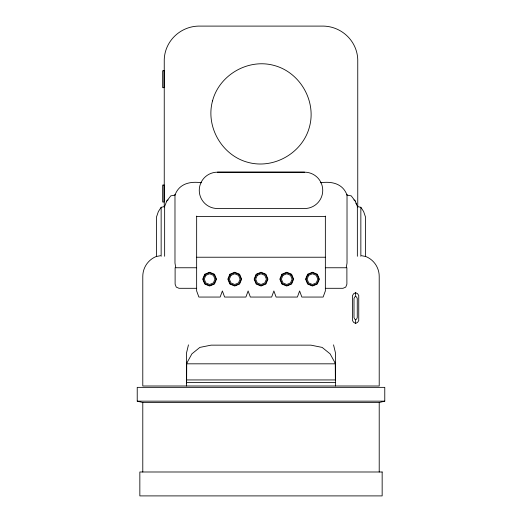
<?xml version="1.0" encoding="UTF-8"?>
<svg xmlns="http://www.w3.org/2000/svg" width="522" height="522" viewBox="0 0 522 522"><rect width="100%" height="100%" fill="white"/><g stroke="black" fill="none" stroke-linecap="round" stroke-linejoin="round"><path stroke-width="0.78" d="M186.595 385.999L186.595 352.631L188.462 344.859M186.628 380.46L186.732 362.209M346.262 267.682L347.019 263.049L347.019 195.084C342.797 183.483 331.738 181.147 320.469 182.752M164.534 206.673L166.844 200.82L168.071 199.939M175.738 267.682L174.981 263.049L174.981 195.084C179.203 183.483 190.262 181.147 201.531 182.752M186.595 363.501L191.894 353.857L199.848 347.411L211.084 345.146L310.916 345.146L322.152 347.411L330.106 353.857L335.405 363.501M164.645 256.282L164.645 206.575L161.148 207.299L158.375 211.54L156.437 217.178L156.437 256.269M166.818 201.061L170.766 195.861L174.981 195.084M174.231 195.567L175.399 194.438M355.632 292.712L355.632 296.418L354.608 297.109L354.001 298.551L354.001 317.559L354.608 319.001L355.632 319.692L355.632 323.399L353.675 322.4L352.513 320.586L352.513 295.517L353.675 293.71L355.632 292.712L357.583 293.71L358.751 295.517L358.751 320.586L357.583 322.4L355.632 323.399M355.632 319.692L356.656 319.001L357.263 317.559L357.263 298.551L356.656 297.109L355.632 296.418M379.213 402.508L384.773 401.157L384.773 387.357L137.227 387.357L137.227 401.157L142.787 402.508L379.213 402.508L379.213 472.012M160.515 255.682L156.032 256.576A21.461 21.461 0 0 0 142.787 276.399L142.787 385.999L379.213 385.999L379.213 276.399A21.461 21.461 0 0 0 365.968 256.576L361.485 255.682M217.433 172.182L304.567 172.182A18.172 18.172 0 0 1 322.74 190.367A18.172 18.172 0 0 1 304.567 208.539L217.433 208.519A18.172 18.172 0 0 1 199.26 190.347A18.172 18.172 0 0 1 217.433 172.182L304.567 172.195M196.644 216.421L325.356 216.421M196.644 257.229L325.356 257.229M196.637 267.76L175.111 267.76L175.111 284.196L176.253 287.1L179 288.301L196.637 288.301M325.363 267.76L346.889 267.76L346.889 284.196L345.747 287.1L343 288.301L325.363 288.301M186.732 363.821L335.268 363.821L335.372 380.46M335.405 379.938L186.595 379.938L186.595 383.729M186.595 382.45L335.405 382.45M137.227 401.157L384.773 401.157M347.019 195.084L351.234 195.861L355.182 201.061M365.563 256.269L365.563 217.178L363.625 211.54L360.852 207.299L357.355 206.575L357.355 256.282M353.929 199.939L355.156 200.82L357.466 206.673M346.601 194.438L347.769 195.567M355.997 203.13L356.539 204.513M333.538 344.859L335.405 352.631L335.405 385.999M360.852 207.299L360.852 256.282M357.753 206.947L357.753 59.704C357.211 41.271 341.969 26.622 323.666 26.1L198.334 26.1C180.031 26.622 164.789 41.271 164.247 59.704L164.247 206.947M335.268 362.209L335.268 363.821M325.356 216.075L325.356 290.956L323.125 297.057L301.853 297.057L299.615 290.956L297.383 297.057L276.105 297.057L273.874 290.956L271.642 297.057L250.358 297.057L248.126 290.956L245.895 297.057L224.617 297.057L222.385 290.956L220.147 297.057L198.875 297.057L196.644 290.956L196.663 216.075M161.148 207.299L161.148 256.282M142.787 402.508L142.787 472.012M212.526 100.903C205.414 126.8 222.026 155.576 248.015 162.362C273.913 169.474 302.682 152.868 309.474 126.879C316.586 100.981 299.974 72.212 273.985 65.42C248.087 58.307 219.318 74.92 212.526 100.903M204.735 274.265L202.712 279.139L204.735 284.007L209.603 286.03L214.477 284.007L216.493 279.139L214.477 274.265L209.603 272.249L204.735 274.265M205.042 274.572L203.149 279.139L205.042 283.707L209.603 285.599L214.17 283.707L216.062 279.139L214.17 274.572L209.603 272.68L205.042 274.572M205.818 275.348L204.246 279.139L205.818 282.924L209.603 284.497L213.394 282.924L214.96 279.139L213.394 275.348L209.603 273.782L205.818 275.348M229.856 274.265L227.84 279.139L229.856 284.007L234.73 286.03L239.598 284.007L241.621 279.139L239.598 274.265L234.73 272.249L229.856 274.265M230.163 274.572L228.271 279.139L230.163 283.707L234.73 285.599L239.291 283.707L241.184 279.139L239.291 274.572L234.73 272.68L230.163 274.572M230.939 275.348L229.373 279.139L230.939 282.924L234.73 284.497L238.515 282.924L240.087 279.139L238.515 275.348L234.73 273.782L230.939 275.348M256.171 274.265L254.155 279.139L256.171 284.007L261.046 286.03L265.92 284.007L267.936 279.139L265.92 274.265L261.046 272.249L256.171 274.265M256.478 274.572L254.586 279.139L256.478 283.707L261.046 285.599L265.613 283.707L267.505 279.139L265.613 274.572L261.046 272.68L256.478 274.572M257.255 275.348L255.689 279.139L257.255 282.924L261.046 284.497L264.83 282.924L266.403 279.139L264.83 275.348L261.046 273.782L257.255 275.348M281.867 274.265L279.844 279.139L281.867 284.007L286.735 286.03L291.609 284.007L293.625 279.139L291.609 274.265L286.735 272.249L281.867 274.265M282.167 274.572L280.275 279.139L282.167 283.707L286.735 285.599L291.302 283.707L293.194 279.139L291.302 274.572L286.735 272.68L282.167 274.572M282.95 275.348L281.378 279.139L282.95 282.924L286.735 284.497L290.526 282.924L292.092 279.139L290.526 275.348L286.735 273.782L282.95 275.348M307.602 274.265L305.585 279.139L307.602 284.007L312.476 286.03L317.35 284.007L319.366 279.139L317.35 274.265L312.476 272.249L307.602 274.265M307.908 274.572L306.016 279.139L307.908 283.707L312.476 285.599L317.043 283.707L318.935 279.139L317.043 274.572L312.476 272.68L307.908 274.572M308.685 275.348L307.119 279.139L308.685 282.924L312.476 284.497L316.26 282.924L317.833 279.139L316.26 275.348L312.476 273.782L308.685 275.348M164.032 70.731L162.662 70.731L162.662 87.689L164.032 87.689L164.032 70.731M164.032 185.056L162.662 185.056L162.662 202.014L164.032 202.014L164.032 185.056M382.156 471.992L139.844 471.992L139.844 495.9L382.156 495.9L382.156 471.992"/></g></svg>
